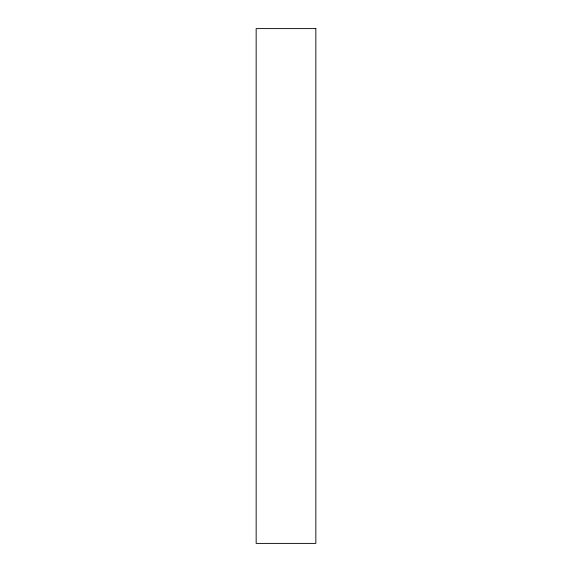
<?xml version="1.0" encoding="UTF-8"?>
<svg xmlns="http://www.w3.org/2000/svg" width="572" height="572" viewBox="0 0 572 572"><rect width="100%" height="100%" fill="white"/><g stroke="black" fill="none" stroke-linecap="round" stroke-linejoin="round"><path stroke-width="0.86" d="M315.844 28.6L256.156 28.6L256.156 543.4L315.844 543.4L315.844 28.6"/></g></svg>
